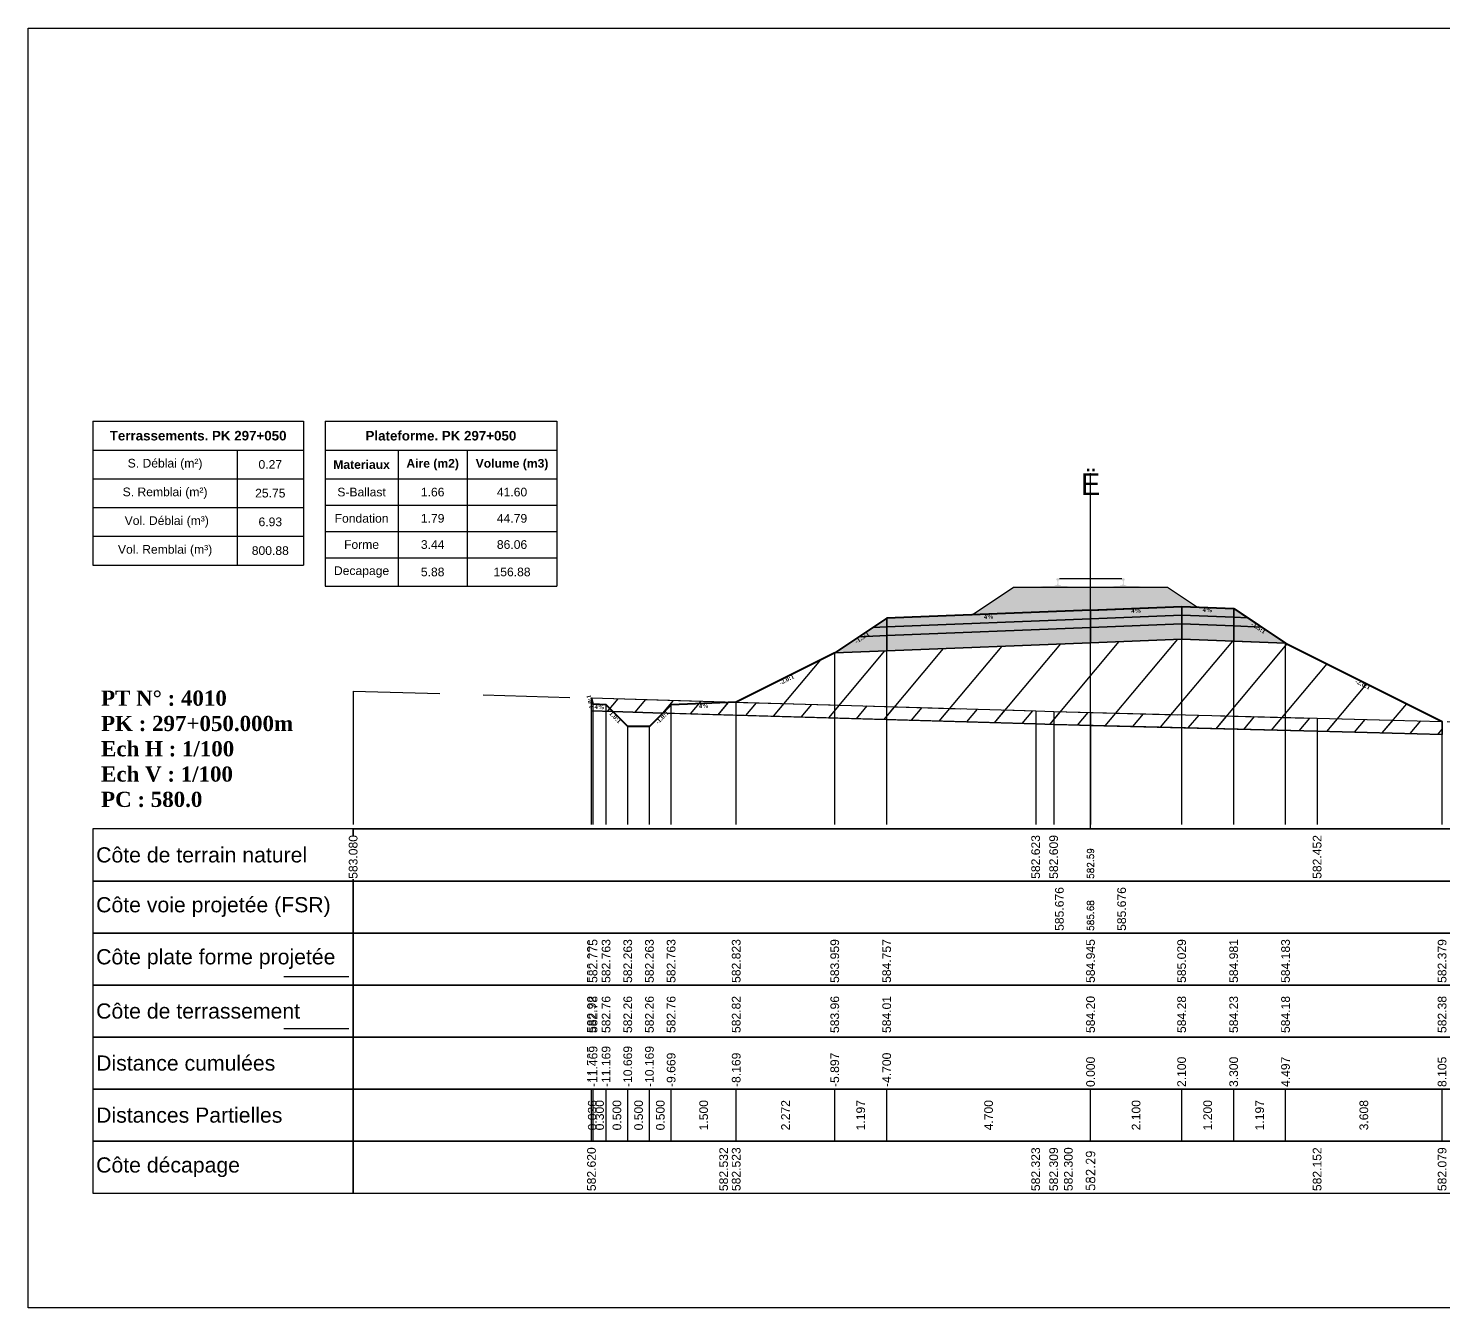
# Model space of a CAD drawing. Header units: millimetres. Extents: x 2762 to 3076, y 916 to 3305.
# Drawn here: x 3026.54 to 3059.17, y 1549.65 to 1579.15 of the extents above; entities that cross this region are included whole.
import ezdxf

# ---------------------------------------------------------------- set-up
doc = ezdxf.new("R2010")
doc.units = ezdxf.units.MM
doc.header["$LTSCALE"] = 2
doc.linetypes.add('CACHE', pattern=[9.525, 6.35, -3.175])
doc.linetypes.add('DASHED', pattern=[0.75, 0.5, -0.25])
for name, color, linetype in [('C-ANNO-TABL', 1, 'Continuous'), ('C-ANNO-TABL-TEXT', 150, 'Continuous'), ('C-ANNO-TABL-TITL', 150, 'Continuous'), ('C-ANNO-TABL-TTBL', 5, 'Continuous'), ('C-ROAD-CORR', 5, 'Continuous'), ('C-ROAD-SCTN', 7, 'Continuous')]:
    doc.layers.add(name, color=color, linetype=linetype)
doc.styles.add('ARIAL', font='arial.ttf')
doc.styles.add('C3D_Etiquette', font='romans.shx')
doc.styles.add('C3D_Profil_Travers', font='romans.shx')
doc.styles.get("Standard").update_dxf_attribs({"font": 'arial.ttf'})

msp = doc.modelspace()

# ---------------------------------------------------------------- hatches: boundary and pattern name
at = {"linetype": 'Continuous', "lineweight": -3}
msp.add_hatch(color=254, dxfattribs=at).paths.add_polyline_path([(3049.812, 1566.077), (3049.812, 1566.262), (3049.927, 1566.283), (3050.275, 1566.283), (3050.275, 1566.288), (3050.201, 1566.288), (3050.201, 1566.298), (3050.202, 1566.299), (3050.204, 1566.3), (3050.205, 1566.3), (3050.225, 1566.302), (3050.228, 1566.302), (3050.231, 1566.303), (3050.259, 1566.314), (3050.262, 1566.315), (3050.263, 1566.316), (3050.264, 1566.318), (3050.265, 1566.322), (3050.266, 1566.329), (3050.267, 1566.338), (3050.268, 1566.348), (3050.268, 1566.372), (3050.267, 1566.388), (3050.267, 1566.394), (3050.266, 1566.401), (3050.265, 1566.405), (3050.265, 1566.407), (3050.264, 1566.41), (3050.263, 1566.412), (3050.262, 1566.413), (3050.261, 1566.415), (3050.26, 1566.415), (3050.244, 1566.421), (3050.242, 1566.423), (3050.241, 1566.424), (3050.24, 1566.425), (3050.24, 1566.428), (3050.24, 1566.446), (3050.241, 1566.45), (3050.242, 1566.452), (3050.244, 1566.455), (3050.246, 1566.456), (3050.249, 1566.458), (3050.25, 1566.458), (3050.254, 1566.459), (3050.258, 1566.459), (3050.261, 1566.46), (3050.265, 1566.46), (3050.27, 1566.46), (3050.273, 1566.46), (3050.276, 1566.46), (3050.28, 1566.46), (3050.283, 1566.46), (3050.287, 1566.46), (3050.292, 1566.46), (3050.295, 1566.459), (3050.299, 1566.459), (3050.303, 1566.458), (3050.304, 1566.458), (3050.306, 1566.456), (3050.309, 1566.455), (3050.311, 1566.452), (3050.312, 1566.45), (3050.312, 1566.446), (3050.312, 1566.428), (3050.312, 1566.425), (3050.312, 1566.424), (3050.311, 1566.423), (3050.309, 1566.421), (3050.293, 1566.415), (3050.292, 1566.415), (3050.29, 1566.413), (3050.289, 1566.412), (3050.289, 1566.41), (3050.288, 1566.407), (3050.287, 1566.405), (3050.287, 1566.401), (3050.286, 1566.394), (3050.285, 1566.388), (3050.285, 1566.372), (3050.285, 1566.348), (3050.286, 1566.338), (3050.287, 1566.329), (3050.288, 1566.322), (3050.289, 1566.318), (3050.29, 1566.316), (3050.291, 1566.315), (3050.293, 1566.314), (3050.322, 1566.303), (3050.325, 1566.302), (3050.328, 1566.302), (3050.348, 1566.3), (3050.349, 1566.3), (3050.35, 1566.299), (3050.351, 1566.298), (3050.351, 1566.288), (3050.277, 1566.288), (3050.277, 1566.283), (3050.481, 1566.283), (3050.613, 1566.252), (3051.447, 1566.252), (3051.578, 1566.283), (3051.782, 1566.283), (3051.782, 1566.288), (3051.708, 1566.288), (3051.708, 1566.298), (3051.709, 1566.299), (3051.711, 1566.3), (3051.712, 1566.3), (3051.732, 1566.302), (3051.735, 1566.302), (3051.738, 1566.303), (3051.766, 1566.314), (3051.769, 1566.315), (3051.77, 1566.316), (3051.771, 1566.318), (3051.772, 1566.322), (3051.773, 1566.329), (3051.774, 1566.338), (3051.775, 1566.348), (3051.775, 1566.372), (3051.774, 1566.388), (3051.774, 1566.394), (3051.773, 1566.401), (3051.772, 1566.405), (3051.772, 1566.407), (3051.771, 1566.41), (3051.77, 1566.412), (3051.769, 1566.413), (3051.768, 1566.415), (3051.767, 1566.415), (3051.751, 1566.421), (3051.749, 1566.423), (3051.748, 1566.424), (3051.747, 1566.425), (3051.747, 1566.428), (3051.747, 1566.446), (3051.748, 1566.45), (3051.749, 1566.452), (3051.751, 1566.455), (3051.753, 1566.456), (3051.756, 1566.458), (3051.757, 1566.458), (3051.761, 1566.459), (3051.765, 1566.459), (3051.768, 1566.46), (3051.772, 1566.46), (3051.777, 1566.46), (3051.78, 1566.46), (3051.783, 1566.46), (3051.787, 1566.46), (3051.79, 1566.46), (3051.794, 1566.46), (3051.799, 1566.46), (3051.802, 1566.459), (3051.806, 1566.459), (3051.81, 1566.458), (3051.811, 1566.458), (3051.813, 1566.456), (3051.816, 1566.455), (3051.818, 1566.452), (3051.819, 1566.45), (3051.819, 1566.446), (3051.819, 1566.428), (3051.819, 1566.425), (3051.819, 1566.424), (3051.818, 1566.423), (3051.816, 1566.421), (3051.8, 1566.415), (3051.799, 1566.415), (3051.797, 1566.413), (3051.796, 1566.412), (3051.796, 1566.41), (3051.795, 1566.407), (3051.794, 1566.405), (3051.794, 1566.401), (3051.793, 1566.394), (3051.792, 1566.388), (3051.792, 1566.372), (3051.792, 1566.348), (3051.793, 1566.338), (3051.794, 1566.329), (3051.795, 1566.322), (3051.796, 1566.318), (3051.797, 1566.316), (3051.798, 1566.315), (3051.8, 1566.314), (3051.829, 1566.303), (3051.832, 1566.302), (3051.835, 1566.302), (3051.855, 1566.3), (3051.856, 1566.3), (3051.857, 1566.299), (3051.858, 1566.298), (3051.858, 1566.288), (3051.784, 1566.288), (3051.784, 1566.283), (3052.132, 1566.283), (3052.247, 1566.262), (3052.247, 1566.077)])
h = msp.add_hatch(dxfattribs=at)
h.set_pattern_fill('GRAVEL', color=252, scale=0.009, style=0)
h.set_pattern_definition([(228.0128, (3048.461781, 1565.848361), (-1.8288, -2.0574), [0.030755, -3.0447435]), (184.96974, (3048.441207, 1565.825501), (2.743199999, 0.228600013), [0.0527764, -5.2248644]), (132.51045, (3048.388629, 1565.820929), (2.286, -2.5146), [0.0372133, -3.684125]), (267.2737, (3048.299475, 1565.763779), (0.2286, 4.572), [0.0480604, -4.7579794]), (292.83365, (3048.297189, 1565.715773), (-1.143, 2.7432), [0.047127, -4.6655827]), (357.2737, (3048.315477, 1565.672339), (-4.572, 0.2286), [0.0480604, -4.7579794]), (37.69424, (3048.363483, 1565.670053), (-2.9718, -2.286), [0.0635574, -6.2921804]), (72.25533, (3048.413775, 1565.708915), (1.6002, 5.0292), [0.0600048, -5.940473]), (121.42957, (3048.432063, 1565.766065), (-1.8288, 2.9718), [0.048223, -4.774099]), (175.23636, (3048.406917, 1565.807213), (2.5146, -0.2286), [0.055054, -2.697654]), (222.39744, (3048.352053, 1565.811785), (-2.7432, -2.5146), [0.071197, -7.0485095]), (138.81407, (3048.52579, 1565.761493), (-1.6002, 1.3716), [0.0243004, -2.405751]), (171.46923, (3048.507501, 1565.777495), (2.9718, -0.4572), [0.0462314, -4.5769175]), (225, (3048.46178, 1565.78435), (-3e-17, -0.2286), [0.032329, -0.29096]), (203.1986, (3048.44578, 1565.811785), (1.143, 0.4572), [0.01741, -1.723556]), (291.8014, (3048.429777, 1565.804927), (-0.2286, 0.6858), [0.024621, -1.206428]), (30.9638, (3048.43892, 1565.782067), (0.6858, 0.4572), [0.039989, -1.292967]), (161.565, (3048.47321, 1565.80264), (0.4572, -0.2286), [0.028916, -0.693981]), (16.38954, (3048.297189, 1565.804927), (2.286, 0.6858), [0.040508, -4.0102944]), (70.34618, (3048.336051, 1565.816357), (-0.9144, -2.5146), [0.033984, -3.3643994]), (293.1986, (3048.47321, 1565.84836), (-0.4572, 1.143), [0.034819, -1.7061465]), (343.61046, (3048.486927, 1565.816357), (-2.286, 0.6858), [0.040508, -4.0102944]), (339.44395, (3048.29719, 1565.663195), (-1.143, 0.4572), [0.039063, -1.914096]), (294.77514, (3048.333765, 1565.649479), (-1.143, 2.5146), [0.0327305, -3.2403234]), (66.8014, (3048.475497, 1565.61976), (0.4572, 1.143), [0.034819, -1.7061465]), (17.35402, (3048.489213, 1565.651765), (-2.9718, -0.9144), [0.0383204, -3.793714]), (69.44395, (3048.363483, 1565.61976), (-0.4572, -1.143), [0.0195316, -1.933628]), (101.3099, (3048.46178, 1565.61976), (-0.2286, 0.9144), [0.011656, -1.1539795]), (165.9638, (3048.459495, 1565.63119), (0.6858, -0.2286), [0.047127, -0.895415]), (186.009, (3048.413775, 1565.642621), (2.286, 0.2286), [0.043674, -4.323723]), (303.69, (3048.43892, 1565.76149), (-0.2286, 0.4572), [0.032969, -0.79126]), (353.15723, (3048.457209, 1565.734061), (3.8862, -0.4572), [0.05756, -5.698441]), (60.9454, (3048.51436, 1565.727203), (-0.9144, -1.6002), [0.023536, -2.330045]), (90, (3048.5258, 1565.74778), (-0.2286, 0.2286), [0.013716, -0.214884]), (120.25644, (3048.409203, 1565.649479), (0.9144, -1.6002), [0.031758, -3.1440547]), (48.0128, (3048.393201, 1565.676911), (1.8288, 2.0574), [0.06151, -3.0139886]), (0, (3048.43435, 1565.72263), (0.2286, 0.2286), [0.059436, -0.169164]), (325.30485, (3048.493785, 1565.722631), (2.286, -1.6002), [0.036145, -3.5783385]), (254.0546, (3048.523503, 1565.702057), (-0.2286, -0.9144), [0.033285, -1.6309485]), (207.64598, (3048.514359, 1565.670053), (-4.3434, -2.286), [0.054193, -5.365122]), (175.42608, (3048.466353, 1565.644907), (-2.9718, 0.2286), [0.0573327, -5.675926])])
h.paths.add_polyline_path([(3048.297, 1565.62), (3049.255, 1566.258), (3052.805, 1566.258), (3053.494, 1565.798), (3053.13, 1565.813)])
h = msp.add_hatch(color=11, dxfattribs=at)
h.paths.add_polyline_path([(3054.33, 1565.565), (3054.33, 1565.765), (3054.649, 1565.552)])
h.paths.add_polyline_path([(3053.13, 1565.613), (3053.13, 1565.813), (3054.33, 1565.765), (3054.33, 1565.565)])
h.paths.add_polyline_path([(3051.03, 1565.529), (3051.03, 1565.729), (3053.13, 1565.813), (3053.13, 1565.613)])
h.paths.add_polyline_path([(3046.33, 1565.341), (3046.33, 1565.541), (3051.03, 1565.729), (3051.03, 1565.529)])
h.paths.add_polyline_path([(3046.01, 1565.328), (3046.33, 1565.541), (3046.33, 1565.341)])
h = msp.add_hatch(color=83, dxfattribs=at)
h.paths.add_polyline_path([(3054.33, 1565.015), (3054.33, 1565.365), (3054.968, 1565.34), (3055.526, 1564.967)])
h.paths.add_polyline_path([(3053.13, 1565.063), (3053.13, 1565.413), (3054.33, 1565.365), (3054.33, 1565.015)])
h.paths.add_polyline_path([(3051.03, 1564.979), (3051.03, 1565.329), (3053.13, 1565.413), (3053.13, 1565.063)])
h.paths.add_polyline_path([(3046.33, 1564.791), (3046.33, 1565.141), (3051.03, 1565.329), (3051.03, 1564.979)])
h.paths.add_polyline_path([(3045.133, 1564.743), (3045.691, 1565.116), (3046.33, 1565.141), (3046.33, 1564.791)])
h = msp.add_hatch(color=30, dxfattribs=at)
h.paths.add_polyline_path([(3054.33, 1565.365), (3054.33, 1565.565), (3054.649, 1565.552), (3054.968, 1565.34)])
h.paths.add_polyline_path([(3053.13, 1565.413), (3053.13, 1565.613), (3054.33, 1565.565), (3054.33, 1565.365)])
h.paths.add_polyline_path([(3051.03, 1565.329), (3051.03, 1565.529), (3053.13, 1565.613), (3053.13, 1565.413)])
h.paths.add_polyline_path([(3046.33, 1565.141), (3046.33, 1565.341), (3051.03, 1565.529), (3051.03, 1565.329)])
h.paths.add_polyline_path([(3045.691, 1565.116), (3046.01, 1565.328), (3046.33, 1565.341), (3046.33, 1565.141)])
h = msp.add_hatch(dxfattribs=at)
h.set_pattern_fill('_U', color=3, angle=50, style=0, pattern_type=0)
h.set_pattern_definition([(50, (3041.1701, 1563.3564), (-0.766044, 0.64279), [])])
h.paths.add_polyline_path([(3041.17, 1563.356), (3041.361, 1563.547), (3042.861, 1563.607), (3045.133, 1564.743), (3053.13, 1565.063), (3055.526, 1564.967), (3059.135, 1563.163), (3059.135, 1562.863), (3056.254, 1562.936), (3050.18, 1563.093), (3049.765, 1563.107)])
h.paths.add_polyline_path([(3039.525, 1563.404), (3039.525, 1563.704), (3039.561, 1563.559), (3039.861, 1563.547), (3040.018, 1563.39)])
h = msp.add_hatch(dxfattribs=at)
h.set_pattern_fill('_U', color=150, scale=0.5, angle=50, style=0, pattern_type=0)
h.set_pattern_definition([(50, (3041.1701, 1563.3564), (-0.383022, 0.321394), [])])
h.paths.add_polyline_path([(3041.17, 1563.356), (3041.361, 1563.547), (3042.861, 1563.607), (3049.765, 1563.407), (3050.18, 1563.393), (3056.254, 1563.236), (3059.135, 1563.163), (3059.135, 1562.863), (3056.254, 1562.936), (3050.18, 1563.093), (3049.765, 1563.107)])
h.paths.add_polyline_path([(3039.525, 1563.704), (3042.861, 1563.607), (3041.361, 1563.547), (3041.17, 1563.356), (3040.018, 1563.39), (3039.861, 1563.547), (3039.561, 1563.559)])
h.paths.add_polyline_path([(3039.525, 1563.404), (3039.525, 1563.704), (3039.561, 1563.559), (3039.861, 1563.547), (3040.018, 1563.39)])

# ---------------------------------------------------------------- linework, layer by layer
at = {"color": 7, "linetype": 'Continuous', "lineweight": -3}
for p, q in [((3051.03, 1560.684), (3051.03, 1568.884)), ((3034.029, 1560.684), (3068.031, 1560.684)), ((3039.525, 1553.484), (3039.525, 1554.684)), ((3039.561, 1553.484), (3039.561, 1554.684)), ((3039.561, 1553.484), (3039.561, 1554.684)), ((3039.861, 1553.484), (3039.861, 1554.684)), ((3039.861, 1553.484), (3039.861, 1554.684)), ((3040.361, 1553.484), (3040.361, 1554.684)), ((3040.361, 1553.484), (3040.361, 1554.684)), ((3040.861, 1553.484), (3040.861, 1554.684)), ((3040.861, 1553.484), (3040.861, 1554.684)), ((3041.361, 1553.484), (3041.361, 1554.684)), ((3041.361, 1553.484), (3041.361, 1554.684)), ((3042.861, 1553.484), (3042.861, 1554.684)), ((3042.861, 1553.484), (3042.861, 1554.684)), ((3045.133, 1553.484), (3045.133, 1554.684)), ((3045.133, 1553.484), (3045.133, 1554.684)), ((3046.33, 1553.484), (3046.33, 1554.684)), ((3046.33, 1553.484), (3046.33, 1554.684)), ((3051.03, 1553.484), (3051.03, 1554.684)), ((3051.03, 1553.484), (3051.03, 1554.684)), ((3053.13, 1553.484), (3053.13, 1554.684)), ((3053.13, 1553.484), (3053.13, 1554.684)), ((3054.33, 1553.484), (3054.33, 1554.684)), ((3054.33, 1553.484), (3054.33, 1554.684)), ((3055.526, 1553.484), (3055.526, 1554.684)), ((3055.526, 1553.484), (3055.526, 1554.684)), ((3059.135, 1553.484), (3059.135, 1554.684))]:
    msp.add_line(p, q, dxfattribs=at)
at = {"color": 251, "linetype": 'Continuous', "lineweight": -3}
for p, q in [((3048.297, 1565.62), (3049.255, 1566.258)), ((3049.255, 1566.258), (3052.805, 1566.258)), ((3052.805, 1566.258), (3053.494, 1565.798)), ((3046.33, 1565.541), (3051.03, 1565.729)), ((3053.13, 1565.813), (3048.297, 1565.62)), ((3051.03, 1565.729), (3053.13, 1565.813)), ((3051.03, 1565.529), (3051.03, 1565.729)), ((3051.03, 1565.729), (3051.03, 1565.529)), ((3053.494, 1565.798), (3053.13, 1565.813)), ((3053.13, 1565.613), (3053.13, 1565.813)), ((3053.13, 1565.813), (3054.33, 1565.765)), ((3053.13, 1565.813), (3053.13, 1565.613)), ((3054.33, 1565.565), (3054.33, 1565.765)), ((3054.33, 1565.765), (3054.649, 1565.552)), ((3054.33, 1565.765), (3054.33, 1565.565)), ((3046.01, 1565.328), (3046.33, 1565.541)), ((3046.33, 1565.341), (3046.01, 1565.328)), ((3046.33, 1565.341), (3046.33, 1565.541)), ((3046.33, 1565.541), (3046.33, 1565.341)), ((3051.03, 1565.529), (3046.33, 1565.341)), ((3053.13, 1565.613), (3051.03, 1565.529)), ((3054.33, 1565.565), (3053.13, 1565.613)), ((3054.649, 1565.552), (3054.33, 1565.565))]:
    msp.add_line(p, q, dxfattribs=at)
at = {"color": 53, "linetype": 'Continuous', "lineweight": -3}
for p, q in [((3045.691, 1565.116), (3046.01, 1565.328)), ((3046.01, 1565.328), (3046.33, 1565.341)), ((3046.33, 1565.341), (3051.03, 1565.529)), ((3046.33, 1565.141), (3046.33, 1565.341)), ((3046.33, 1565.341), (3046.33, 1565.141)), ((3051.03, 1565.329), (3046.33, 1565.141)), ((3046.33, 1565.141), (3051.03, 1565.329)), ((3051.03, 1565.529), (3053.13, 1565.613)), ((3051.03, 1565.329), (3051.03, 1565.529)), ((3051.03, 1565.529), (3051.03, 1565.329)), ((3053.13, 1565.413), (3051.03, 1565.329)), ((3051.03, 1565.329), (3053.13, 1565.413)), ((3051.03, 1564.979), (3051.03, 1565.329)), ((3051.03, 1565.329), (3051.03, 1564.979)), ((3053.13, 1565.413), (3053.13, 1565.613)), ((3053.13, 1565.613), (3054.33, 1565.565)), ((3053.13, 1565.613), (3053.13, 1565.413)), ((3054.33, 1565.365), (3053.13, 1565.413)), ((3053.13, 1565.063), (3053.13, 1565.413)), ((3053.13, 1565.413), (3054.33, 1565.365)), ((3053.13, 1565.413), (3053.13, 1565.063)), ((3054.33, 1565.365), (3054.33, 1565.565)), ((3054.33, 1565.565), (3054.649, 1565.552)), ((3054.33, 1565.565), (3054.33, 1565.365)), ((3054.968, 1565.34), (3054.33, 1565.365)), ((3054.33, 1565.015), (3054.33, 1565.365)), ((3054.33, 1565.365), (3054.968, 1565.34)), ((3054.33, 1565.365), (3054.33, 1565.015)), ((3054.649, 1565.552), (3054.968, 1565.34)), ((3054.968, 1565.34), (3055.526, 1564.967)), ((3045.133, 1564.743), (3045.691, 1565.116)), ((3046.33, 1565.141), (3045.691, 1565.116)), ((3045.691, 1565.116), (3046.33, 1565.141)), ((3046.33, 1564.791), (3046.33, 1565.141)), ((3046.33, 1565.141), (3046.33, 1564.791)), ((3051.03, 1564.979), (3046.33, 1564.791)), ((3053.13, 1565.063), (3051.03, 1564.979)), ((3054.33, 1565.015), (3053.13, 1565.063)), ((3055.526, 1564.967), (3054.33, 1565.015)), ((3046.33, 1564.791), (3045.133, 1564.743))]:
    msp.add_line(p, q, dxfattribs=at)
at = {"color": 253, "linetype": 'Continuous', "lineweight": -3}
for p, q in [((3045.133, 1564.743), (3053.13, 1565.063)), ((3053.13, 1565.063), (3055.526, 1564.967)), ((3042.861, 1563.607), (3045.133, 1564.743)), ((3055.526, 1564.967), (3059.135, 1563.163)), ((3039.525, 1563.704), (3042.861, 1563.607)), ((3039.561, 1563.559), (3039.525, 1563.704)), ((3039.525, 1563.404), (3039.525, 1563.704)), ((3039.525, 1563.704), (3039.561, 1563.559)), ((3039.525, 1563.404), (3039.525, 1563.704)), ((3039.525, 1563.704), (3039.561, 1563.559)), ((3040.018, 1563.39), (3039.525, 1563.404)), ((3040.018, 1563.39), (3039.525, 1563.404)), ((3039.861, 1563.547), (3039.561, 1563.559)), ((3039.561, 1563.559), (3039.861, 1563.547)), ((3039.561, 1563.559), (3039.861, 1563.547)), ((3040.018, 1563.39), (3039.861, 1563.547)), ((3039.861, 1563.547), (3040.018, 1563.39)), ((3039.861, 1563.547), (3040.018, 1563.39)), ((3041.17, 1563.356), (3040.018, 1563.39)), ((3040.018, 1563.39), (3041.17, 1563.356)), ((3040.361, 1563.047), (3040.018, 1563.39)), ((3041.17, 1563.356), (3040.861, 1563.047)), ((3041.17, 1563.356), (3041.361, 1563.547)), ((3041.361, 1563.547), (3041.17, 1563.356)), ((3041.17, 1563.356), (3041.361, 1563.547)), ((3049.765, 1563.107), (3041.17, 1563.356)), ((3049.765, 1563.107), (3041.17, 1563.356)), ((3041.361, 1563.547), (3042.861, 1563.607)), ((3042.861, 1563.607), (3041.361, 1563.547)), ((3041.361, 1563.547), (3042.861, 1563.607)), ((3042.861, 1563.607), (3049.765, 1563.407)), ((3049.765, 1563.407), (3050.18, 1563.393)), ((3050.18, 1563.393), (3056.254, 1563.236)), ((3040.861, 1563.047), (3040.361, 1563.047)), ((3050.18, 1563.093), (3049.765, 1563.107)), ((3050.18, 1563.093), (3049.765, 1563.107)), ((3056.254, 1562.936), (3050.18, 1563.093)), ((3056.254, 1562.936), (3050.18, 1563.093)), ((3056.254, 1563.236), (3059.135, 1563.163)), ((3059.135, 1563.163), (3059.135, 1562.863)), ((3059.135, 1563.163), (3059.135, 1562.863)), ((3059.135, 1562.863), (3056.254, 1562.936)), ((3059.135, 1562.863), (3056.254, 1562.936))]:
    msp.add_line(p, q, dxfattribs=at)
at = {"color": 8, "linetype": 'CACHE', "lineweight": -3}
for p, q in [((3051.03, 1560.784), (3051.03, 1564.979)), ((3051.03, 1560.784), (3051.03, 1564.979)), ((3053.13, 1560.784), (3053.13, 1565.063)), ((3054.33, 1560.784), (3054.33, 1565.015)), ((3045.133, 1560.784), (3045.133, 1564.743)), ((3046.33, 1560.784), (3046.33, 1564.791)), ((3055.526, 1560.784), (3055.526, 1564.967)), ((3039.525, 1560.784), (3039.525, 1563.704)), ((3039.561, 1560.784), (3039.561, 1563.559)), ((3039.861, 1560.784), (3039.861, 1563.547)), ((3041.361, 1560.784), (3041.361, 1563.547)), ((3042.861, 1560.784), (3042.861, 1563.607)), ((3040.361, 1560.784), (3040.361, 1563.047)), ((3040.861, 1560.784), (3040.861, 1563.047)), ((3059.135, 1560.784), (3059.135, 1563.163))]:
    msp.add_line(p, q, dxfattribs=at)
at = {"color": 105, "linetype": 'DASHED', "lineweight": -3, "ltscale": 2}
for p, q in [((3034.03, 1563.864), (3049.765, 1563.407)), ((3049.765, 1563.407), (3050.18, 1563.393)), ((3050.18, 1563.393), (3051.03, 1563.371)), ((3051.03, 1563.371), (3056.254, 1563.236)), ((3056.254, 1563.236), (3068.03, 1562.937))]:
    msp.add_line(p, q, dxfattribs=at)
at = {"color": 98, "linetype": 'CACHE', "lineweight": -3}
for p, q in [((3034.03, 1563.864), (3034.03, 1560.784)), ((3049.765, 1563.407), (3049.765, 1560.784)), ((3050.18, 1563.393), (3050.18, 1560.784)), ((3051.03, 1563.371), (3051.03, 1560.784)), ((3056.254, 1563.236), (3056.254, 1560.784))]:
    msp.add_line(p, q, dxfattribs=at)
at = {"color": 6, "linetype": 'Continuous', "lineweight": -3}
for p, q in [((3039.525, 1563.404), (3042.572, 1563.316)), ((3042.572, 1563.316), (3042.861, 1563.307)), ((3042.861, 1563.307), (3049.765, 1563.107)), ((3049.765, 1563.107), (3050.18, 1563.093)), ((3050.18, 1563.093), (3050.519, 1563.084)), ((3050.519, 1563.084), (3051.03, 1563.071)), ((3051.03, 1563.071), (3056.254, 1562.936)), ((3056.254, 1562.936), (3059.135, 1562.863))]:
    msp.add_line(p, q, dxfattribs=at)
at = {"color": 154, "linetype": 'Continuous', "lineweight": -3}
msp.add_line((3032.429, 1557.284), (3033.929, 1557.284), dxfattribs=at)
at = {"color": 1, "linetype": 'Continuous', "lineweight": -3}
msp.add_line((3032.429, 1556.084), (3033.929, 1556.084), dxfattribs=at)
at = {"color": 7, "linetype": 'Continuous', "lineweight": -3}
for points in [[(3034.029, 1559.484), (3034.029, 1560.684), (3028.029, 1560.684), (3028.029, 1559.484)], [(3034.029, 1559.484), (3068.031, 1559.484), (3068.031, 1560.684), (3034.029, 1560.684)], [(3034.029, 1558.284), (3034.029, 1559.484), (3028.029, 1559.484), (3028.029, 1558.284)], [(3034.029, 1558.284), (3068.031, 1558.284), (3068.031, 1559.484), (3034.029, 1559.484)], [(3034.029, 1557.084), (3034.029, 1558.284), (3028.029, 1558.284), (3028.029, 1557.084)], [(3034.029, 1557.084), (3068.031, 1557.084), (3068.031, 1558.284), (3034.029, 1558.284)], [(3034.029, 1555.884), (3034.029, 1557.084), (3028.029, 1557.084), (3028.029, 1555.884)], [(3034.029, 1555.884), (3068.031, 1555.884), (3068.031, 1557.084), (3034.029, 1557.084)], [(3034.029, 1554.684), (3034.029, 1555.884), (3028.029, 1555.884), (3028.029, 1554.684)], [(3034.029, 1554.684), (3068.031, 1554.684), (3068.031, 1555.884), (3034.029, 1555.884)], [(3034.029, 1553.484), (3034.029, 1554.684), (3028.029, 1554.684), (3028.029, 1553.484)], [(3034.029, 1553.484), (3068.031, 1553.484), (3068.031, 1554.684), (3034.029, 1554.684)], [(3034.029, 1552.284), (3034.029, 1553.484), (3028.029, 1553.484), (3028.029, 1552.284)], [(3034.029, 1552.284), (3068.031, 1552.284), (3068.031, 1553.484), (3034.029, 1553.484)]]:
    msp.add_3dface(points, dxfattribs=at)
at = {"layer": 'C-ANNO-TABL', "color": 7, "linetype": 'Continuous', "lineweight": -3}
for p, q in [((3028.029, 1569.419), (3031.357, 1569.419)), ((3031.357, 1569.419), (3032.882, 1569.419)), ((3031.357, 1569.419), (3031.357, 1568.757)), ((3033.382, 1569.416), (3035.064, 1569.416)), ((3035.064, 1569.416), (3036.66, 1569.416)), ((3035.064, 1569.416), (3035.064, 1568.754)), ((3036.66, 1569.416), (3038.723, 1569.416)), ((3036.66, 1569.416), (3036.66, 1568.754)), ((3028.029, 1568.757), (3031.357, 1568.757)), ((3031.357, 1568.757), (3032.882, 1568.757)), ((3031.357, 1568.757), (3031.357, 1568.095)), ((3033.382, 1568.754), (3035.064, 1568.754)), ((3035.064, 1568.754), (3036.66, 1568.754)), ((3035.064, 1568.754), (3035.064, 1568.147)), ((3036.66, 1568.754), (3038.723, 1568.754)), ((3036.66, 1568.754), (3036.66, 1568.147)), ((3028.029, 1568.095), (3031.357, 1568.095)), ((3031.357, 1568.095), (3032.882, 1568.095)), ((3031.357, 1568.095), (3031.357, 1567.432)), ((3033.382, 1568.147), (3035.064, 1568.147)), ((3035.064, 1568.147), (3036.66, 1568.147)), ((3035.064, 1568.147), (3035.064, 1567.543)), ((3036.66, 1568.147), (3038.723, 1568.147)), ((3036.66, 1568.147), (3036.66, 1567.543)), ((3028.029, 1567.432), (3031.357, 1567.432)), ((3031.357, 1567.432), (3032.882, 1567.432)), ((3031.357, 1567.432), (3031.357, 1566.77)), ((3033.382, 1567.543), (3035.064, 1567.543)), ((3035.064, 1567.543), (3036.66, 1567.543)), ((3035.064, 1567.543), (3035.064, 1566.939)), ((3036.66, 1567.543), (3038.723, 1567.543)), ((3036.66, 1567.543), (3036.66, 1566.939)), ((3033.382, 1566.939), (3035.064, 1566.939)), ((3035.064, 1566.939), (3036.66, 1566.939)), ((3035.064, 1566.939), (3035.064, 1566.28)), ((3036.66, 1566.939), (3038.723, 1566.939)), ((3036.66, 1566.939), (3036.66, 1566.28))]:
    msp.add_line(p, q, dxfattribs=at)
at = {"layer": 'C-ANNO-TABL-TTBL', "color": 7, "linetype": 'Continuous', "lineweight": -3}
for p, q in [((3028.029, 1570.084), (3032.882, 1570.084)), ((3028.029, 1570.084), (3028.029, 1569.419)), ((3032.882, 1570.084), (3032.882, 1569.419)), ((3033.382, 1570.084), (3038.723, 1570.084)), ((3033.382, 1570.084), (3033.382, 1569.416)), ((3038.723, 1570.084), (3038.723, 1569.416)), ((3028.029, 1569.419), (3028.029, 1568.757)), ((3032.882, 1569.419), (3032.882, 1568.757)), ((3033.382, 1569.416), (3033.382, 1568.754)), ((3038.723, 1569.416), (3038.723, 1568.754)), ((3028.029, 1568.757), (3028.029, 1568.095)), ((3032.882, 1568.757), (3032.882, 1568.095)), ((3033.382, 1568.754), (3033.382, 1568.147)), ((3038.723, 1568.754), (3038.723, 1568.147)), ((3028.029, 1568.095), (3028.029, 1567.432)), ((3032.882, 1568.095), (3032.882, 1567.432)), ((3033.382, 1568.147), (3033.382, 1567.543)), ((3038.723, 1568.147), (3038.723, 1567.543)), ((3028.029, 1567.432), (3028.029, 1566.77)), ((3032.882, 1567.432), (3032.882, 1566.77)), ((3033.382, 1567.543), (3033.382, 1566.939)), ((3038.723, 1567.543), (3038.723, 1566.939)), ((3033.382, 1566.939), (3033.382, 1566.28)), ((3038.723, 1566.939), (3038.723, 1566.28)), ((3028.029, 1566.77), (3031.357, 1566.77)), ((3031.357, 1566.77), (3032.882, 1566.77)), ((3033.382, 1566.28), (3035.064, 1566.28)), ((3035.064, 1566.28), (3036.66, 1566.28)), ((3036.66, 1566.28), (3038.723, 1566.28))]:
    msp.add_line(p, q, dxfattribs=at)
at = {"layer": 'C-ROAD-CORR', "color": 1, "linetype": 'Continuous', "lineweight": 40}
for p, q in [((3051.03, 1565.729), (3046.33, 1565.541)), ((3051.03, 1565.729), (3053.13, 1565.813)), ((3053.13, 1565.813), (3054.33, 1565.765)), ((3054.33, 1565.765), (3055.526, 1564.967)), ((3046.33, 1565.541), (3045.133, 1564.743)), ((3045.133, 1564.743), (3042.861, 1563.607)), ((3055.526, 1564.967), (3059.135, 1563.163)), ((3039.561, 1563.559), (3039.525, 1563.704)), ((3039.861, 1563.547), (3039.561, 1563.559)), ((3040.361, 1563.047), (3039.861, 1563.547)), ((3041.361, 1563.547), (3040.861, 1563.047)), ((3042.861, 1563.607), (3041.361, 1563.547)), ((3040.861, 1563.047), (3040.361, 1563.047))]:
    msp.add_line(p, q, dxfattribs=at)
at = {"layer": 'C-ROAD-CORR', "color": 102, "linetype": 'Continuous', "lineweight": -3, "ltscale": 0.5}
for p, q in [((3051.03, 1564.979), (3046.33, 1564.791)), ((3051.03, 1564.979), (3053.13, 1565.063)), ((3053.13, 1565.063), (3054.33, 1565.015)), ((3054.33, 1565.015), (3055.526, 1564.967)), ((3046.33, 1564.791), (3045.133, 1564.743))]:
    msp.add_line(p, q, dxfattribs=at)
at = {"layer": 'C-ROAD-CORR', "color": 1, "linetype": 'Continuous', "lineweight": -3}
for p, q in [((3040.361, 1563.047), (3039.861, 1563.547)), ((3041.361, 1563.547), (3040.861, 1563.047))]:
    msp.add_line(p, q, dxfattribs=at)
at = {"layer": 'C-ROAD-SCTN', "color": 154, "linetype": 'Continuous', "lineweight": -3}
for p, q in [((3050.312, 1566.46), (3051.03, 1566.46)), ((3051.03, 1566.46), (3051.747, 1566.46)), ((3046.33, 1565.541), (3051.03, 1565.729)), ((3051.03, 1565.729), (3053.13, 1565.813)), ((3053.13, 1565.813), (3054.33, 1565.765)), ((3054.33, 1565.765), (3055.526, 1564.967)), ((3045.133, 1564.743), (3046.33, 1565.541)), ((3042.861, 1563.607), (3045.133, 1564.743)), ((3055.526, 1564.967), (3059.135, 1563.163)), ((3039.525, 1563.704), (3039.561, 1563.559)), ((3039.561, 1563.559), (3039.861, 1563.547)), ((3039.861, 1563.547), (3040.361, 1563.047)), ((3040.861, 1563.047), (3041.361, 1563.547)), ((3041.361, 1563.547), (3042.861, 1563.607)), ((3040.361, 1563.047), (3040.861, 1563.047))]:
    msp.add_line(p, q, dxfattribs=at)
at = {"layer": 'C-ROAD-SCTN', "color": 140, "linetype": 'Continuous', "lineweight": -3}
for p, q in [((3048.297, 1565.62), (3049.255, 1566.258)), ((3049.255, 1566.258), (3049.298, 1566.258)), ((3049.298, 1566.258), (3051.03, 1566.258)), ((3051.03, 1566.258), (3052.761, 1566.258)), ((3052.761, 1566.258), (3052.805, 1566.258)), ((3052.805, 1566.258), (3053.494, 1565.798))]:
    msp.add_line(p, q, dxfattribs=at)
at = {"layer": 'C-ROAD-SCTN', "color": 1, "linetype": 'Continuous', "lineweight": -3}
for p, q in [((3046.33, 1564.791), (3051.03, 1564.979)), ((3051.03, 1564.979), (3053.13, 1565.063)), ((3053.13, 1565.063), (3054.33, 1565.015)), ((3054.33, 1565.015), (3055.526, 1564.967)), ((3042.861, 1563.607), (3045.133, 1564.743)), ((3045.133, 1564.743), (3046.33, 1564.791)), ((3055.526, 1564.967), (3059.135, 1563.163)), ((3039.525, 1563.704), (3039.561, 1563.559)), ((3039.561, 1563.559), (3039.861, 1563.547)), ((3039.861, 1563.547), (3040.361, 1563.047)), ((3040.861, 1563.047), (3041.361, 1563.547)), ((3041.361, 1563.547), (3042.861, 1563.607)), ((3040.361, 1563.047), (3040.861, 1563.047))]:
    msp.add_line(p, q, dxfattribs=at)

# ---------------------------------------------------------------- texts
at = {"color": 7, "linetype": 'Continuous', "lineweight": -3}
for s, insert, char_height, attachment_point, style in [('{\\fWingdings|b0|i0|c2|p0;Ë}', (3051.03, 1568.384), 0.5, 8, 'C3D_Profil_Travers'), ('{\\fTimes New Roman|b1|i0|c0|p18;PT N° : 4010\\PPK : 297+050.000m\\PEch H : 1/100\\PEch V : 1/100\\PPC : 580.0}', (3028.218, 1561.184), 0.35, 7, 'C3D_Profil_Travers'), ('{\\fArial|b0|i0|c0|p34;Côte de terrain naturel}', (3028.104, 1560.084), 0.35, 4, 'C3D_Etiquette'), ('{\\fArial|b0|i0|c0|p34;Côte plate forme projetée}', (3028.104, 1557.684), 0.35, 4, 'C3D_Etiquette'), ('{\\fArial|b0|i0|c0|p34;Côte de terrassement}', (3028.104, 1556.484), 0.35, 4, 'C3D_Etiquette'), ('{\\fArial|b0|i0|c0|p34;Distance cumulées}', (3028.104, 1555.284), 0.35, 4, 'C3D_Etiquette'), ('{\\fArial|b0|i0|c0|p34;Distances Partielles}', (3028.104, 1554.084), 0.35, 4, 'C3D_Etiquette'), ('{\\fArial|b0|i0|c0|p34;Côte décapage}', (3028.104, 1552.884), 0.35, 4, 'C3D_Etiquette')]:
    msp.add_mtext(s, dxfattribs=dict(at, insert=insert, char_height=char_height, attachment_point=attachment_point, style=style))
at = {"color": 7, "linetype": 'Continuous', "lineweight": -3, "char_height": 0.1, "style": 'C3D_Etiquette'}
for s, insert, width, attachment_point, rotation in [('{\\fTimes New Roman|b1|i0|c0|p18;4%}', (3048.68, 1565.631), 0.42071, 2, 2.2906), ('{\\fTimes New Roman|b1|i0|c0|p18;4%}', (3052.08, 1565.767), 0.37094, 2, 2.2906), ('{\\fTimes New Roman|b1|i0|c0|p18;4%}', (3053.729, 1565.785), 0.42071, 2, 357.7094), ('{\\fTimes New Roman|b1|i0|c0|p18;-1.5:1}', (3054.926, 1565.363), 0.34598, 2, 326.3099), ('{\\fTimes New Roman|b1|i0|c0|p18;-1.5:1}', (3045.733, 1565.139), 0.34598, 2, 33.6901), ('{\\fTimes New Roman|b1|i0|c0|p18;-2.0:1}', (3043.999, 1564.172), 0.34598, 2, 26.5651), ('{\\fTimes New Roman|b1|i0|c0|p18;-2.0:1}', (3057.329, 1564.062), 0.34598, 2, 333.4349), ('{\\fTimes New Roman|b1|i0|c0|p18;1.0:1}', (3039.539, 1563.631), 0.29446, 8, 104.0362), ('{\\fTimes New Roman|b1|i0|c0|p18;4%}', (3039.711, 1563.549), 0.37094, 2, 357.7094), ('{\\fTimes New Roman|b1|i0|c0|p18;1.0:1}', (3040.108, 1563.294), 0.29001, 2, 315), ('{\\fTimes New Roman|b1|i0|c0|p18;-1.0:1}', (3041.114, 1563.294), 0.34598, 2, 45), ('{\\fTimes New Roman|b1|i0|c0|p18;4%}', (3042.111, 1563.573), 0.42071, 2, 2.2906)]:
    msp.add_mtext(s, dxfattribs=dict(at, insert=insert, width=width, attachment_point=attachment_point, rotation=rotation))
at = {"color": 7, "linetype": 'Continuous', "lineweight": -3, "rotation": 90, "style": 'C3D_Profil_Travers'}
for s, insert, char_height, attachment_point in [('582.59', (3051.03, 1559.534), 0.15, 4), ('585.68', (3051.03, 1558.334), 0.15, 4), ('{\\fArial|b0|i0|c0|p34;582.92}', (3039.525, 1555.979), 0.2, 4), ('{\\fArial|b0|i0|c0|p34;582.78}', (3039.561, 1555.979), 0.2, 4), ('{\\fArial|b0|i0|c0|p34;582.76}', (3039.861, 1555.979), 0.2, 4), ('{\\fArial|b0|i0|c0|p34;582.26}', (3040.361, 1555.979), 0.2, 4), ('{\\fArial|b0|i0|c0|p34;582.26}', (3040.861, 1555.979), 0.2, 4), ('{\\fArial|b0|i0|c0|p34;582.76}', (3041.361, 1555.979), 0.2, 4), ('{\\fArial|b0|i0|c0|p34;582.82}', (3042.861, 1555.979), 0.2, 4), ('{\\fArial|b0|i0|c0|p34;583.96}', (3045.133, 1555.979), 0.2, 4), ('{\\fArial|b0|i0|c0|p34;584.01}', (3046.33, 1555.979), 0.2, 4), ('{\\fArial|b0|i0|c0|p34;584.20}', (3051.03, 1555.979), 0.2, 4), ('{\\fArial|b0|i0|c0|p34;584.28}', (3053.13, 1555.979), 0.2, 4), ('{\\fArial|b0|i0|c0|p34;584.23}', (3054.33, 1555.979), 0.2, 4), ('{\\fArial|b0|i0|c0|p34;584.18}', (3055.526, 1555.979), 0.2, 4), ('{\\fArial|b0|i0|c0|p34;582.38}', (3059.135, 1555.979), 0.2, 4), ('{\\fArial|b0|i0|c0|p34;0.036}', (3039.543, 1554.084), 0.2, 5), ('{\\fArial|b0|i0|c0|p34;0.300}', (3039.711, 1554.084), 0.2, 5), ('{\\fArial|b0|i0|c0|p34;0.500}', (3040.111, 1554.084), 0.2, 5), ('{\\fArial|b0|i0|c0|p34;0.500}', (3040.611, 1554.084), 0.2, 5), ('{\\fArial|b0|i0|c0|p34;0.500}', (3041.111, 1554.084), 0.2, 5), ('{\\fArial|b0|i0|c0|p34;1.500}', (3042.111, 1554.084), 0.2, 5), ('{\\fArial|b0|i0|c0|p34;2.272}', (3043.997, 1554.084), 0.2, 5), ('{\\fArial|b0|i0|c0|p34;1.197}', (3045.731, 1554.084), 0.2, 5), ('{\\fArial|b0|i0|c0|p34;4.700}', (3048.68, 1554.084), 0.2, 5), ('{\\fArial|b0|i0|c0|p34;2.100}', (3052.08, 1554.084), 0.2, 5), ('{\\fArial|b0|i0|c0|p34;1.200}', (3053.73, 1554.084), 0.2, 5), ('{\\fArial|b0|i0|c0|p34;1.197}', (3054.928, 1554.084), 0.2, 5), ('{\\fArial|b0|i0|c0|p34;3.608}', (3057.331, 1554.084), 0.2, 5), ('582.29', (3051.03, 1552.334), 0.2, 4)]:
    msp.add_mtext(s, dxfattribs=dict(at, insert=insert, char_height=char_height, attachment_point=attachment_point))
at = {"color": 7, "linetype": 'Continuous', "lineweight": -3, "insert": (3028.104, 1558.884), "char_height": 0.35, "attachment_point": 4}
msp.add_mtext('{\\fArial|b0|i0|c0|p34;Côte voie projetée (FSR)}', dxfattribs=at)
at = {"layer": 'C-ANNO-TABL-TEXT', "color": 7, "linetype": 'Continuous', "lineweight": -3, "char_height": 0.2, "attachment_point": 5, "style": 'ARIAL'}
for s, insert in [('{\\fArial|b0|i0|c0|p34;\\C7;0.27}', (3032.119, 1569.088)), ('{\\fArial|b0|i0|c0|p34;\\C7;S-Ballast}', (3034.223, 1568.451)), ('{\\fArial|b0|i0|c0|p34;\\C7;25.75}', (3032.119, 1568.426)), ('{\\fArial|b0|i0|c0|p34;\\C7;1.66}', (3035.862, 1568.451)), ('{\\C18;\\c0;41.60}', (3037.692, 1568.451)), ('{\\fArial|b0|i0|c0|p34;\\C7;Fondation}', (3034.223, 1567.845)), ('{\\fArial|b0|i0|c0|p34;\\C7;1.79}', (3035.862, 1567.845)), ('{\\C18;\\c0;44.79}', (3037.692, 1567.845)), ('{\\fArial|b0|i0|c0|p34;\\C7;6.93}', (3032.119, 1567.764)), ('{\\fArial|b0|i0|c0|p34;\\C7;Forme}', (3034.223, 1567.241)), ('{\\fArial|b0|i0|c0|p34;\\C7;3.44}', (3035.862, 1567.241)), ('{\\C18;\\c0;86.06}', (3037.692, 1567.241)), ('{\\fArial|b0|i0|c0|p34;\\C7;800.88}', (3032.119, 1567.101)), ('{\\fArial|b0|i0|c0|p34;\\C7;Decapage}', (3034.223, 1566.609)), ('{\\fArial|b0|i0|c0|p34;\\C7;5.88}', (3035.862, 1566.609)), ('{\\C18;\\c0;156.88}', (3037.692, 1566.609))]:
    msp.add_mtext(s, dxfattribs=dict(at, insert=insert))
at = {"layer": 'C-ANNO-TABL-TITL', "color": 7, "linetype": 'Continuous', "lineweight": -3, "attachment_point": 5, "style": 'ARIAL'}
for s, insert, char_height in [('{\\fArial|b1|i0|c0|p34;\\C18;\\c0;Plateforme. PK 297+050}', (3036.052, 1569.75), 0.22), ('{\\fArial|b1|i0|c0|p34;\\C7;Terrassements. PK 297+050}', (3030.455, 1569.751), 0.22), ('{\\fArial|b0|i0|c0|p34;\\C7;S. Déblai (m²) }', (3029.693, 1569.088), 0.2), ('{\\fArial|b1|i0|c0|p34;\\C7;Aire (m2)}', (3035.862, 1569.085), 0.2), ('{\\fArial|b1|i0|c0|p34;\\C7;Volume (m3)}', (3037.692, 1569.085), 0.2), ('{\\fArial|b1|i0|c0|p34;\\C7;Materiaux   }', (3034.223, 1569.085), 0.2), ('{\\fArial|b0|i0|c0|p34;\\C7;S. Remblai (m²) }', (3029.693, 1568.426), 0.2), ('{\\fArial|b0|i0|c0|p34;\\C7; Vol. Déblai (m³) }', (3029.693, 1567.764), 0.2), ('{\\fArial|b0|i0|c0|p34;\\C7;Vol. Remblai (m³)}', (3029.693, 1567.101), 0.2)]:
    msp.add_mtext(s, dxfattribs=dict(at, insert=insert, char_height=char_height))

# ---------------------------------------------------------------- next in the draw order: texts
at = {"color": 7, "linetype": 'Continuous', "lineweight": -3, "char_height": 0.2, "attachment_point": 4, "rotation": 90, "style": 'C3D_Profil_Travers', "bg_fill": 3, "box_fill_scale": 1.000375, "bg_fill_color": 256, "bg_fill_true_color": 13158600, "bg_fill_transparency": 0}
for s, insert, width in [('{\\fArial|b0|i0|c0|p34;583.080}', (3034.03, 1559.534), 0.99484), ('{\\fArial|b0|i0|c0|p34;582.623}', (3049.765, 1559.534), 0.99553), ('{\\fArial|b0|i0|c0|p34;582.609}', (3050.18, 1559.534), 0.99595), ('{\\fArial|b0|i0|c0|p34;582.452}', (3056.254, 1559.534), 0.99347), ('{\\fArial|b0|i0|c0|p34;585.676}', (3050.312, 1558.334), 0.99539), ('{\\fArial|b0|i0|c0|p34;585.676}', (3051.747, 1558.334), 0.99539), ('{\\fArial|b0|i0|c0|p34;582.920}', (3039.525, 1557.134), 0.99484), ('{\\fArial|b0|i0|c0|p34;582.263}', (3040.361, 1557.134), 0.99553), ('{\\fArial|b0|i0|c0|p34;582.263}', (3040.861, 1557.134), 0.99553), ('{\\fArial|b0|i0|c0|p34;582.763}', (3041.361, 1557.134), 0.99553), ('{\\fArial|b0|i0|c0|p34;582.823}', (3042.861, 1557.134), 0.99553), ('{\\fArial|b0|i0|c0|p34;583.959}', (3045.133, 1557.134), 0.99595), ('{\\fArial|b0|i0|c0|p34;584.757}', (3046.33, 1557.134), 0.99553), ('{\\fArial|b0|i0|c0|p34;584.945}', (3051.03, 1557.134), 0.99705), ('{\\fArial|b0|i0|c0|p34;585.029}', (3053.13, 1557.134), 0.99595), ('{\\fArial|b0|i0|c0|p34;584.981}', (3054.33, 1557.134), 0.95654), ('{\\fArial|b0|i0|c0|p34;584.183}', (3055.526, 1557.134), 0.99553), ('{\\fArial|b0|i0|c0|p34;582.379}', (3059.135, 1557.134), 0.99595), ('{\\fArial|b0|i0|c0|p34;\\C256;-11.505}', (3039.525, 1554.734), 0.93683), ('{\\fArial|b0|i0|c0|p34;\\C256;-10.669}', (3040.361, 1554.734), 0.93573), ('{\\fArial|b0|i0|c0|p34;\\C256;-10.169}', (3040.861, 1554.734), 0.93573), ('{\\fArial|b0|i0|c0|p34;\\C256;-9.669}', (3041.361, 1554.734), 0.77879), ('{\\fArial|b0|i0|c0|p34;\\C256;-8.169}', (3042.861, 1554.734), 0.77879), ('{\\fArial|b0|i0|c0|p34;\\C256;-5.897}', (3045.133, 1554.734), 0.77838), ('{\\fArial|b0|i0|c0|p34;\\C256;-4.700}', (3046.33, 1554.734), 0.77769), ('{\\fArial|b0|i0|c0|p34;\\C256;0.000}', (3051.03, 1554.734), 0.68096), ('{\\fArial|b0|i0|c0|p34;\\C256;2.100}', (3053.13, 1554.734), 0.6844), ('{\\fArial|b0|i0|c0|p34;\\C256;3.300}', (3054.33, 1554.734), 0.68082), ('{\\fArial|b0|i0|c0|p34;\\C256;4.497}', (3055.526, 1554.734), 0.68978), ('{\\fArial|b0|i0|c0|p34;\\C256;8.105}', (3059.135, 1554.734), 0.68344), ('{\\fArial|b0|i0|c0|p34;582.620}', (3039.525, 1552.334), 0.99484), ('{\\fArial|b0|i0|c0|p34;582.532}', (3042.572, 1552.334), 0.99347), ('{\\fArial|b0|i0|c0|p34;582.323}', (3049.765, 1552.334), 0.99553), ('{\\fArial|b0|i0|c0|p34;582.309}', (3050.18, 1552.334), 0.99595), ('{\\fArial|b0|i0|c0|p34;582.152}', (3056.254, 1552.334), 0.99347), ('{\\fArial|b0|i0|c0|p34;582.079}', (3059.135, 1552.334), 0.99595)]:
    msp.add_mtext(s, dxfattribs=dict(at, insert=insert, width=width))

# ---------------------------------------------------------------- next in the draw order: texts
for s, insert, width in [('{\\fArial|b0|i0|c0|p34;582.775}', (3039.561, 1557.134), 0.99705), ('{\\fArial|b0|i0|c0|p34;\\C256;-11.469}', (3039.561, 1554.734), 0.93573), ('{\\fArial|b0|i0|c0|p34;582.523}', (3042.861, 1552.334), 0.99553), ('{\\fArial|b0|i0|c0|p34;582.300}', (3050.519, 1552.334), 0.99484)]:
    msp.add_mtext(s, dxfattribs=dict(at, insert=insert, width=width))

# ---------------------------------------------------------------- next in the draw order: texts
for s, insert, width in [('{\\fArial|b0|i0|c0|p34;582.763}', (3039.861, 1557.134), 0.99553), ('{\\fArial|b0|i0|c0|p34;\\C256;-11.169}', (3039.861, 1554.734), 0.93573)]:
    msp.add_mtext(s, dxfattribs=dict(at, insert=insert, width=width))

# ---------------------------------------------------------------- next in the draw order: linework, layer by layer
msp.add_lwpolyline([(3026.54, 1579.145), (3075.54, 1579.145), (3075.54, 1549.645), (3026.54, 1549.645)], close=True)

doc.saveas('drawing.dxf')
